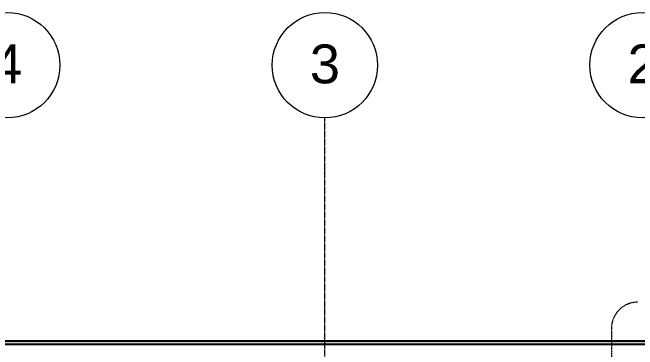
# Model space of a CAD drawing. Header units: inches. Extents: x -54880 to -186, y -265 to 853.
# Drawn here: x -23371 to -22801, y 363 to 670 of the extents above; entities that cross this region are included whole.
import ezdxf

# ---------------------------------------------------------------- set-up
doc = ezdxf.new("R2010")
doc.units = ezdxf.units.IN
doc.header["$MEASUREMENT"] = 0
doc.linetypes.add('Dash Dot 3_16_', pattern=[0.3125, 0.1875, -0.0625, 0, -0.0625])
doc.linetypes.add('Grid Line 1_2_', pattern=[0.875, 0.5, -0.125, 0.125, -0.125])
for name, color, linetype, lineweight in [('A-ANNO-SYMB', 150, 'Continuous', 9), ('A-ROOF', 132, 'Continuous', 9), ('S-GRID', 1, 'Continuous', 9), ('S-GRID-IDEN', 1, 'Continuous', 9)]:
    doc.layers.add(name, color=color, linetype=linetype, lineweight=lineweight)
doc.styles.add('Arial_1', font='arial.ttf', dxfattribs={"height": 35.407186})

# ---------------------------------------------------------------- blocks, each defined once
blk = doc.blocks.new('Grid - Grid Head - Circle-14747-Section 13')
at = {"layer": 'S-GRID-IDEN'}
blk.add_circle((-22796.39, 621.76), 48, dxfattribs=at)

msp = doc.modelspace()

# ---------------------------------------------------------------- hatches: boundary and pattern name
at = {"layer": 'A-ROOF'}
msp.add_hatch(color=256, dxfattribs=at).paths.add_polyline_path([(-26287.76, 367.48), (-22781.02, 367.48), (-22781.02, 370.36), (-26287.76, 370.36)], flags=0)

# ---------------------------------------------------------------- linework, layer by layer
at = {"layer": 'A-ANNO-SYMB', "linetype": 'Dash Dot 3_16_'}
msp.add_line((-22824.8, 381.86), (-22824.8, -6.57), dxfattribs=at)
msp.add_arc((-22800.8, 381.86), 24, 90, 180, dxfattribs=at)
at = {"layer": 'A-ROOF', "lineweight": 25}
for p, q in [((-22781.02, 370.36), (-26287.76, 370.36)), ((-26274.63, 367.48), (-22792.15, 367.48))]:
    msp.add_line(p, q, dxfattribs=at)
at = {"layer": 'S-GRID', "linetype": 'Grid Line 1_2_'}
msp.add_line((-23085.89, -132), (-23085.89, 573.76), dxfattribs=at)

# ---------------------------------------------------------------- block references
at = {"layer": 'S-GRID-IDEN'}
for p in [(-579, 0), (-289.5, 0), (0, 0)]:
    msp.add_blockref('Grid - Grid Head - Circle-14747-Section 13', p, dxfattribs=at)

# ---------------------------------------------------------------- next in the draw order: texts
at = {"layer": 'S-GRID-IDEN', "char_height": 35.41, "width": 32.832, "attachment_point": 2, "line_spacing_factor": 0.938532, "style": 'Arial_1', "bg_fill": 3, "box_fill_scale": 1.25, "bg_fill_color": 0, "bg_fill_transparency": 0}
for s, insert in [('4', (-23375.4, 640.64)), ('3', (-23085.9, 640.64)), ('2', (-22796.4, 640.64))]:
    msp.add_mtext(s, dxfattribs=dict(at, insert=insert))

doc.saveas('drawing.dxf')
